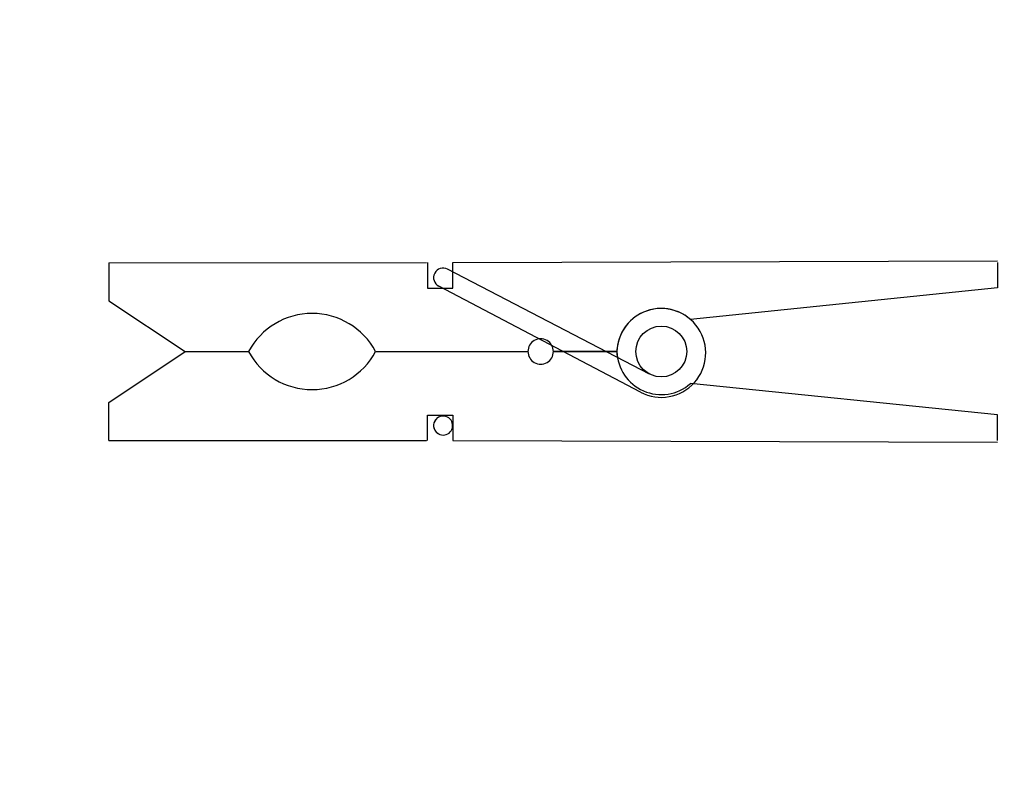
# Paper-space layout 'Layout1' of a CAD drawing. Header units: inches. Extents: x 1.05 to 9.45, y 0.8 to 7.2.
# The model-space entities are those that its viewports show. They can reach past a viewport. Long polylines and large blocks are cut down to what shows.
import ezdxf

# ---------------------------------------------------------------- set-up
doc = ezdxf.new("R2010")
doc.units = ezdxf.units.IN
doc.header["$MEASUREMENT"] = 0
doc.layers.add('madera', color=1, linetype='Continuous')
doc.layers.add('muelle', color=3, linetype='Continuous')
doc.layers.get('0').off()

msp = doc.modelspace()

# ---------------------------------------------------------------- linework, layer by layer
at = {"layer": 'madera'}
for p, q in [((89.993, 61.778), (132.876, 61.913)), ((62.898, 61.772), (87.898, 61.775)), ((62.898, 61.772), (62.898, 58.772)), ((87.991, 61.775), (87.993, 59.775)), ((89.993, 59.778), (89.993, 61.778)), ((132.876, 61.781), (132.882, 59.781)), ((87.993, 59.775), (89.993, 59.778)), ((132.882, 59.781), (108.695, 57.309)), ((62.898, 58.772), (68.899, 54.773)), ((62.899, 50.772), (68.899, 54.773)), ((68.899, 54.773), (73.899, 54.773)), ((68.899, 54.773), (73.899, 54.773)), ((83.899, 54.775), (95.901, 54.776)), ((83.899, 54.775), (95.901, 54.776)), ((102.901, 54.777), (97.901, 54.777)), ((97.901, 54.776), (102.901, 54.777)), ((97.901, 54.776), (102.901, 54.777)), ((102.901, 54.777), (97.901, 54.776)), ((132.884, 49.781), (108.696, 52.247)), ((62.9, 47.772), (62.899, 50.772)), ((87.992, 47.775), (87.995, 49.775)), ((87.995, 49.775), (89.995, 49.773)), ((89.995, 49.773), (89.995, 47.773)), ((132.878, 47.781), (132.884, 49.781)), ((62.9, 47.772), (87.9, 47.775)), ((89.995, 47.773), (132.877, 47.649))]:
    msp.add_line(p, q, dxfattribs=at)
for centre, radius, start, end in [((106.399, 54.667), 3.5, 48.99718, 178.20582), ((78.899, 52.107), 5.667, 28.08291, 151.91709), ((96.901, 54.777), 1, 359.96457, 180.0496), ((78.898, 57.441), 5.667, 208.09708, 331.93126), ((96.901, 54.776), 1, 179.96457, 0.0496), ((106.399, 54.888), 3.5, 181.80835, 311.01699)]:
    msp.add_arc(centre, radius, start, end, dxfattribs=at)
at = {"layer": 'muelle'}
for p, q in [((105.478, 53.002), (89.564, 61.261)), ((104.77, 51.57), (88.87, 59.931))]:
    msp.add_line(p, q, dxfattribs=at)
msp.add_circle((106.399, 54.777), 2, dxfattribs=at)
for centre, radius, start, end in [((89.219, 60.595), 0.75, 62.5714, 242.26012), ((106.399, 54.667), 3.5, 242.26012, 185.49574), ((89.219, 48.946), 0.75, 62.5714, 242.26012), ((89.219, 48.946), 0.75, 117.73988, 62.5714)]:
    msp.add_arc(centre, radius, start, end, dxfattribs=at)

psp = doc.layouts.get("Layout1")

# ---------------------------------------------------------------- viewports
at = {"layer": '0', "view_target_point": (94.5704, 51.4311)}
psp.add_viewport(center=(5.25, 4), size=(8.4, 6.4), view_center_point=(-0.0057, 0), view_height=58.963811, dxfattribs=at)

doc.saveas('drawing.dxf')
